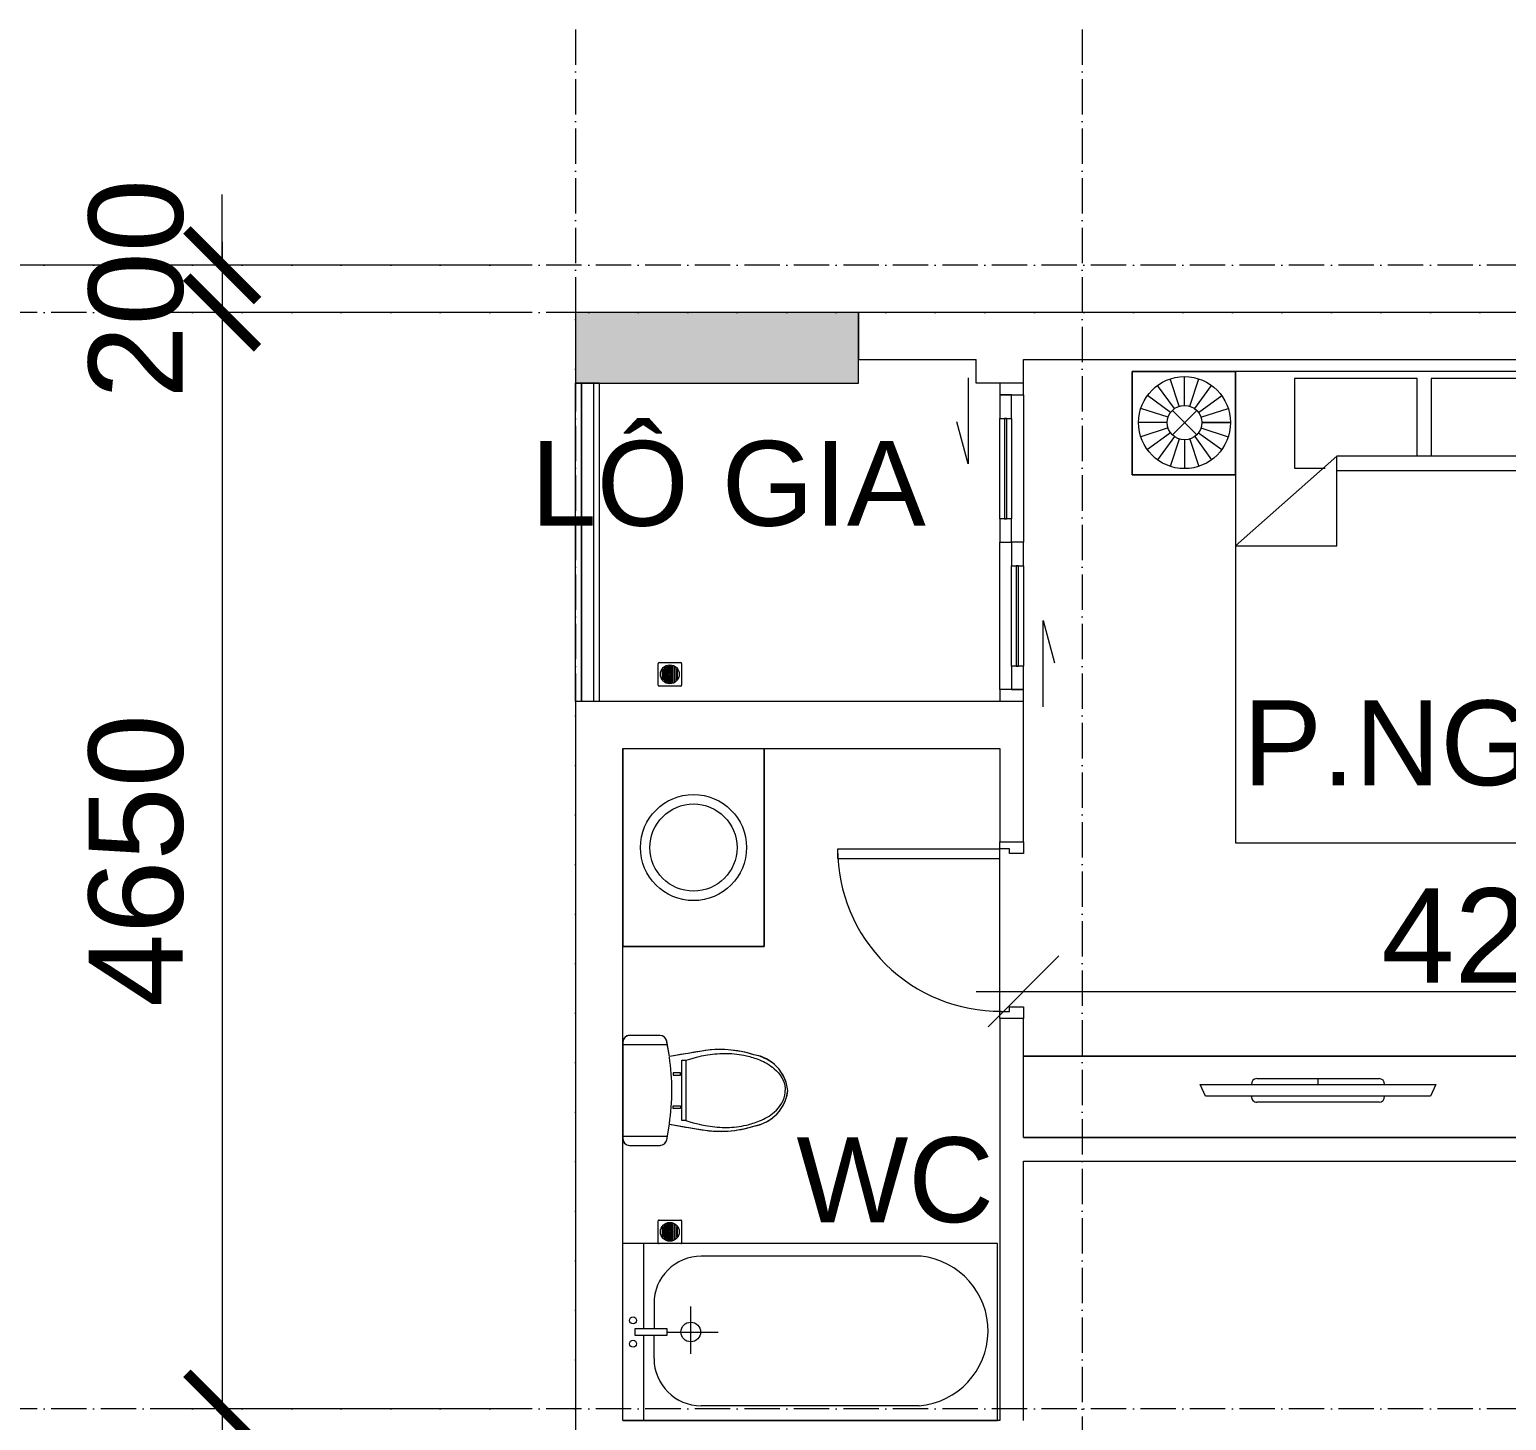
# Model space of a CAD drawing. Header units: millimetres. Extents: x -20144 to 122974, y -38328 to 48263.
# Drawn here: x 66054 to 72321, y 37700 to 43600 of the extents above; entities that cross this region are included whole.
import ezdxf

# ---------------------------------------------------------------- set-up
doc = ezdxf.new("R2010")
doc.units = ezdxf.units.MM
doc.linetypes.add('Grid Line', pattern=[4.2, 3, -0.6, 0, -0.6])
for name, color, linetype, lineweight in [('CHU', 181, 'Continuous', 5), ('CUA', 31, 'Continuous', 9), ('DIM', 1, 'Continuous', 5), ('NET THAY 1', 41, 'Continuous', 5), ('NET-CAT', 3, 'Continuous', 15), ('NET-THAY', 2, 'Continuous', 9), ('THIET BI', 44, 'Continuous', 5), ('THIET-BI', 44, 'Continuous', 5), ('TRUC', 225, 'Continuous', 5), ('X-COT T20$0$LC.HA', 8, 'Continuous', 9)]:
    doc.layers.add(name, color=color, linetype=linetype, lineweight=lineweight)
doc.styles.add('Arial_3', font='arial_0.ttf', dxfattribs={"height": 400})
doc.styles.add('Arial_4', font='arial_0.ttf', dxfattribs={"height": 360})
doc.styles.add('TA1', font='arial_0.ttf')
doc.dimstyles.new('D_200_KTx2', dxfattribs={"dimtxt": 400, "dimasz": 300, "dimexe": 300, "dimexo": 300, "dimgap": 160, "dimtad": 1, "dimdec": 0, "dimzin": 9, "dimtxsty": 'TA1', "dimblk": 'ARCHTICK', "dimcen": 1, "dimdle": 300, "dimclrd": 256, "dimclre": 256, "dimclrt": 7, "dimadec": 0, "dimazin": 0, "dimtfac": 1, "dimtdec": 0, "dimtix": 1, "dimtmove": 1, "dimatfit": 3, "dimldrblk": 'ARCHTICK', "dimfxl": 0, "dimtolj": 1, "dimtzin": 0, "dimlwd": -1, "dimlwe": -1, "dimarcsym": 0})
doc.dimstyles.new('Diagonal_-_2mm_Arial', dxfattribs={"dimscale": 304.8, "dimtxt": 408.10376, "dimasz": 0.984252, "dimexe": 0.656168, "dimexo": 4.593176, "dimgap": 0.098425, "dimtad": 1, "dimdec": 0, "dimzin": 0, "dimdsep": 46, "dimtxsty": 'Arial_3', "dimblk1": 'OBLIQUE', "dimblk2": 'OBLIQUE', "dimsah": 1, "dimcen": 0.09, "dimdle": 0.656168, "dimazin": 0, "dimtfac": 1, "dimtdec": 4, "dimtix": 1, "dimtmove": 0, "dimatfit": 3, "dimfxl": 0, "dimtvp": 1, "dimtolj": 1, "dimtzin": 0, "dimlwd": 9, "dimlwe": 9, "dimarcsym": 0})

# ---------------------------------------------------------------- blocks, each defined once
blk = doc.blocks.new('CUA WC - Type 1-1365100-MẶT BẰNG TẦNG 23')
at = {"layer": 'CUA', "lineweight": 5}
for p, q in [((-273.5, 47.7), (-223.5, 47.7)), ((-223.5, 47.7), (-223.5, -11.3)), ((426.5, 47.7), (476.5, 47.7)), ((426.5, -11.3), (426.5, 47.7)), ((-243.5, -52.3), (-273.5, -52.3)), ((-243.5, -11.3), (-243.5, -52.3)), ((-223.5, -11.3), (-243.5, -11.3)), ((446.5, -11.3), (426.5, -11.3)), ((446.5, -52.3), (446.5, -11.3)), ((476.5, -52.3), (446.5, -52.3))]:
    blk.add_line(p, q, dxfattribs=at)
at = {"layer": 'CUA'}
for p, q in [((-202.5, -52.3), (-242.5, -52.3)), ((-242.5, -52.3), (-242.5, -740.3)), ((-202.5, -740.3), (-202.5, -52.3)), ((-242.5, -740.3), (-202.5, -740.3))]:
    blk.add_line(p, q, dxfattribs=at)
at = {"layer": 'CUA', "lineweight": 5}
blk.add_arc((-242.5, -52.3), 688, 270, 0.5, dxfattribs=at)
blk = doc.blocks.new('CUA LO GIA _LUA_ - CUA LO GIA 1350-1425224-MẶT BẰNG TẦNG 23')
at = {"layer": 'CUA'}
for p, q in [((332.4, 183.9), (511.1, 231.8)), ((697.4, 183.9), (332.4, 183.9)), ((-625, 100), (-675, 100)), ((-675, 100), (-675, 0)), ((-625, 0), (-625, 100)), ((-625, 100), (0, 100)), ((100, 100), (0, 100)), ((0, 100), (0, 50)), ((100, 50), (100, 100)), ((100, 100), (525, 100)), ((525, 80), (100, 80)), ((100, 80), (100, 70)), ((100, 70), (525, 70)), ((625, 100), (525, 100)), ((525, 100), (525, 50)), ((525, 70), (525, 80)), ((625, 50), (625, 100)), ((675, 100), (625, 100)), ((625, 100), (625, 0)), ((-525, 50), (-625, 50)), ((-625, 50), (-625, 0)), ((-625, 0), (-525, 0)), ((-525, 0), (-525, 50)), ((-525, 50), (-100, 50)), ((-100, 30), (-525, 30)), ((-525, 30), (-525, 20)), ((-525, 20), (-100, 20)), ((-100, 0), (-525, 0)), ((0, 50), (-100, 50)), ((-100, 50), (-100, 0)), ((-100, 20), (-100, 30)), ((-100, 0), (0, 0)), ((0, 0), (0, 50)), ((0, 50), (100, 50)), ((525, 50), (100, 50)), ((525, 50), (625, 50)), ((-675, 0), (-625, 0)), ((625, 0), (0, 0)), ((625, 0), (675, 0)), ((-697.4, -133.9), (-332.4, -133.9)), ((-332.4, -133.9), (-511.1, -181.8))]:
    blk.add_line(p, q, dxfattribs=at)
blk = doc.blocks.new('X-GIUONG1 - X-GIUONG-1305651-MẶT BẰNG TẦNG 23')
at = {"layer": 'THIET BI'}
for p, q in [((-800, 0), (-1239, 0)), ((-1239, 0), (-1239, -439)), ((-1239, 0), (-800, 0)), ((-1239, -439), (-1239, 0)), ((-1059.6, -158.2), (-1131.2, -59.5)), ((-1039.2, -147.8), (-1076.9, -31.8)), ((-1016.6, -144.2), (-1016.6, -22.2)), ((-993.9, -147.8), (-956.3, -31.8)), ((-973.5, -158.2), (-901.9, -59.5)), ((-800, -439), (-800, 0)), ((800, 0), (-800, 0)), ((-800, 0), (-800, -2000)), ((800, 0), (-800, 0)), ((-800, 0), (-800, -439)), ((-800, 0), (-800, -2000)), ((-550, -30), (-550, -410)), ((-30, -30), (-550, -30)), ((-30, -360), (-30, -30)), ((30, -30), (30, -360)), ((550, -30), (30, -30)), ((550, -360), (550, -30)), ((1239, 0), (800, 0)), ((800, 0), (800, -439)), ((800, -2000), (800, 0)), ((1239, 0), (800, 0)), ((800, 0), (800, -439)), ((800, -2000), (800, 0)), ((973.5, -158.2), (901.9, -59.5)), ((993.9, -147.8), (956.3, -31.8)), ((1016.6, -144.2), (1016.6, -22.2)), ((1039.2, -147.8), (1076.9, -31.8)), ((1059.6, -158.2), (1131.2, -59.5)), ((1239, -439), (1239, 0)), ((1239, -439), (1239, 0)), ((-1075.8, -174.4), (-1174.4, -102.7)), ((-957.4, -174.4), (-858.7, -102.7)), ((957.4, -174.4), (858.7, -102.7)), ((1075.8, -174.4), (1174.4, -102.7)), ((-1086.1, -194.8), (-1202.1, -157.1)), ((-1068.3, -269.1), (-964.8, -165.6)), ((-1068.3, -165.6), (-964.8, -269.1)), ((-947, -194.8), (-831, -157.1)), ((947, -194.8), (831, -157.1)), ((1068.3, -269.1), (964.8, -165.6)), ((1068.3, -165.6), (964.8, -269.1)), ((1086.1, -194.8), (1202.1, -157.1)), ((-1089.7, -217.4), (-1211.7, -217.4)), ((-1086.1, -240), (-1202.1, -277.7)), ((-947, -240), (-831, -277.7)), ((-943.4, -217.4), (-821.4, -217.4)), ((-821.4, -217.4), (-943.4, -217.4)), ((943.4, -217.4), (821.4, -217.4)), ((821.4, -217.4), (943.4, -217.4)), ((947, -240), (831, -277.7)), ((1086.1, -240), (1202.1, -277.7)), ((1089.7, -217.4), (1211.7, -217.4)), ((-1075.8, -260.4), (-1174.4, -332.1)), ((-1059.6, -276.6), (-1131.2, -375.2)), ((-1039.2, -287), (-1076.9, -402.9)), ((-1016.6, -290.5), (-1016.6, -412.5)), ((-993.9, -287), (-956.3, -402.9)), ((-973.5, -276.6), (-901.9, -375.2)), ((-957.4, -260.4), (-858.7, -332.1)), ((957.4, -260.4), (858.7, -332.1)), ((973.5, -276.6), (901.9, -375.2)), ((993.9, -287), (956.3, -402.9)), ((1016.6, -290.5), (1016.6, -412.5)), ((1039.2, -287), (1076.9, -402.9)), ((1059.6, -276.6), (1131.2, -375.2)), ((1075.8, -260.4), (1174.4, -332.1)), ((-370, -360), (-800, -740)), ((-370, -740), (-370, -360)), ((800, -360), (-370, -360)), ((-550, -410), (-420, -410)), ((-370, -420), (800, -420)), ((-1239, -439), (-800, -439)), ((-800, -439), (-1239, -439)), ((800, -439), (1239, -439)), ((800, -439), (1239, -439)), ((-800, -740), (-370, -740)), ((-800, -2000), (800, -2000)), ((-800, -2000), (800, -2000))]:
    blk.add_line(p, q, dxfattribs=at)
for centre, radius in [((-1016.6, -217.4), 195.1), ((1016.6, -217.4), 195.1), ((-1016.6, -217.4), 73.2), ((1016.6, -217.4), 73.2)]:
    blk.add_circle(centre, radius, dxfattribs=at)
blk = doc.blocks.new('X-TV - X-TV-1732809-MẶT BẰNG TẦNG 23')
at = {"layer": 'THIET BI'}
for p, q in [((2500.6, 345.5), (0.1, 345.5)), ((0.1, 345.5), (2500.6, 345.5)), ((2500.6, 0), (2500.6, 345.5)), ((2500.6, 345.5), (2500.6, 0)), ((750.3, 225), (1750.3, 225)), ((772.8, 175), (750.3, 225)), ((990.3, 250), (1510.3, 250)), ((1250.3, 250), (1250.3, 225)), ((1750.3, 225), (1727.8, 175)), ((1727.8, 175), (772.8, 175)), ((1510.3, 150), (990.3, 150)), ((0, 0), (2500.6, 0))]:
    blk.add_line(p, q, dxfattribs=at)
for centre, start_param, end_param in [((990.3, 225), 0, 1.570796), ((1510.3, 225), 4.712389, 6.283185), ((990.3, 175), 1.570796, 3.141593), ((1510.3, 175), 3.141593, 4.712389)]:
    blk.add_ellipse(centre, major_axis=(0, 25), ratio=0.9, start_param=start_param, end_param=end_param, dxfattribs=at)
blk = doc.blocks.new('X-BON TAM1 - X-BON TAM-V136-MẶT BẰNG TẦNG 23')
at = {"layer": 'THIET-BI'}
for p, q in [((-375, -9.9), (-375, -1600)), ((-375, -9.9), (-375, -1600)), ((12.9, -61.4), (-12.9, -61.4)), ((-12.9, -61.4), (-12.9, -198.5)), ((12.9, -198.5), (12.9, -61.4)), ((375, -1600), (375, -9.9)), ((375, -1600), (375, -9.9)), ((-375, -100), (-12.9, -100)), ((12.9, -100), (375, -100)), ((-112.7, -142.6), (-12.9, -142.6)), ((121.7, -142.6), (12.9, -142.6)), ((-12.9, -198.5), (12.9, -198.5)), ((0, -198.5), (0, -415.4)), ((-91.8, -298.7), (108.5, -298.7)), ((-312.7, -1267.8), (-312.7, -342.6)), ((321.7, -1276.1), (321.7, -342.6)), ((-375, -1600), (375, -1600)), ((-375, -1600), (375, -1600))]:
    blk.add_line(p, q, dxfattribs=at)
for centre, radius in [((-49.4, -53.5), 14.5), ((49.4, -53.5), 14.5), ((0, -298.7), 41.7)]:
    blk.add_circle(centre, radius, dxfattribs=at)
for centre, radius, start, end in [((-112.7, -342.6), 200, 90, 180), ((121.7, -342.6), 200, 360, 90), ((4.9, -1241.3), 318.7, 184.7583, 353.73509)]:
    blk.add_arc(centre, radius, start, end, dxfattribs=at)
blk = doc.blocks.new('X-LA - X-LA-1425233-MẶT BẰNG TẦNG 23')
at = {"layer": 'THIET-BI'}
for p, q in [((420, 0), (-420, 0)), ((-420, 0), (-420, -600)), ((-420, -600), (-420, 0)), ((-420, 0), (420, 0)), ((-420, -600), (420, -600)), ((420, -600), (-420, -600))]:
    blk.add_line(p, q, dxfattribs=at)
for radius in [225, 185]:
    blk.add_circle((0, -300), radius, dxfattribs=at)
blk = doc.blocks.new('X-XI2 - X-XI-1404904-MẶT BẰNG TẦNG 23')
at = {"layer": 'THIET-BI'}
for p, q in [((204.3, 0), (-204.3, 0)), ((204.3, 0), (-204.3, 0)), ((204.3, 0), (0, 0)), ((194.6, 0), (194.6, -186.1)), ((215, -2.1), (204.3, 0)), ((-230.6, -16.8), (-233.2, -33.2)), ((-233.2, -29), (-233.2, -157.9)), ((-233.2, -29), (-233.2, -157.9)), ((-233.2, -33.2), (-233.2, -45)), ((-233.2, -45), (-233.2, -157.9)), ((-227.9, -12.2), (-230.6, -16.8)), ((-222, -6.1), (-227.9, -12.2)), ((-212.4, -1.2), (-222, -6.1)), ((-204.3, 0), (-212.4, -1.2)), ((0, 0), (-204.3, 0)), ((-194.6, 0), (-194.6, -185.7)), ((219.3, -4.2), (215, -2.1)), ((224.8, -8.5), (219.3, -4.2)), ((227.7, -12), (224.8, -8.5)), ((231.6, -19.3), (227.7, -12)), ((233.2, -29), (231.6, -19.3)), ((233.2, -157.9), (233.2, -29)), ((233.2, -157.9), (233.2, -29)), ((233.2, -157.9), (233.2, -29)), ((-233.2, -157.9), (-232.9, -162.1)), ((-232.9, -162.1), (-231, -169.1)), ((-231, -169.1), (-228, -174.5)), ((-228, -174.5), (-224.2, -178.9)), ((-224.2, -178.9), (-216.9, -183.9)), ((-216.9, -183.9), (-209.4, -186.4)), ((-209.4, -186.4), (-202.4, -187.7)), ((-202.4, -187.7), (-192, -189.7)), ((143.8, -197.5), (212.9, -185.5)), ((212.9, -185.5), (220.8, -181.7)), ((220.8, -181.7), (226.5, -176.5)), ((226.5, -176.5), (231.9, -166.7)), ((231.9, -166.7), (233.2, -157.9)), ((-192, -189.7), (-184.2, -191.1)), ((-184.2, -191.1), (-168, -193.8)), ((-168, -193.8), (-149.9, -196.6)), ((-143.8, -197.5), (-166.7, -335.2)), ((-143.8, -197.5), (-166.7, -335.2)), ((-147.8, -221.1), (-155.3, -266.3)), ((-149.9, -196.6), (-143.8, -197.5)), ((-143.8, -197.5), (-147.8, -221.1)), ((-127.7, -249.9), (127.7, -249.9)), ((-127.7, -267.8), (-127.7, -249.9)), ((-76.6, -213.5), (-66.1, -213.5)), ((-76.6, -245), (-76.6, -213.5)), ((-66.1, -245), (-76.6, -245)), ((-66.1, -213.5), (-66.1, -245)), ((64, -213.5), (64, -245)), ((74.4, -213.5), (64, -213.5)), ((64, -245), (74.4, -245)), ((74.4, -245), (74.4, -213.5)), ((127.7, -249.9), (127.7, -267.8)), ((166.7, -335.2), (143.8, -197.5)), ((166.7, -335.2), (143.8, -197.5)), ((146.9, -216.1), (143.8, -197.5)), ((151.8, -245.3), (146.9, -216.1)), ((157.2, -277.8), (151.8, -245.3)), ((-161.5, -303.8), (-164.6, -322)), ((-157.7, -280.9), (-161.5, -303.8)), ((-155.3, -266.3), (-157.7, -280.9)), ((-8.6, -267.8), (-127.7, -267.8)), ((127.7, -267.8), (-8.6, -267.8)), ((161.7, -304.9), (157.2, -277.8)), ((166.7, -335.2), (161.7, -304.9)), ((-171, -365.1), (-172.5, -383)), ((-168.9, -349), (-171, -365.1)), ((-164.6, -322), (-168.9, -349)), ((171.6, -371), (166.7, -335.2)), ((173.2, -395.8), (171.6, -371)), ((-172.5, -383), (-173.5, -402.2)), ((-173.5, -402.2), (-173.1, -436.1)), ((-173.1, -436.1), (-172.5, -446.5)), ((172.5, -446.5), (173.5, -426.5)), ((173.5, -426.5), (173.2, -395.8)), ((-172.5, -446.5), (-169.6, -474.8)), ((-169.6, -474.8), (-166.5, -495.3)), ((-166.5, -495.3), (-161.1, -520.9)), ((165.2, -502.3), (172.5, -446.5)), ((-161.1, -520.9), (-151.4, -555.9)), ((-151.4, -555.9), (-143.5, -587)), ((145.5, -581), (151.4, -555.9)), ((151.4, -555.9), (155.1, -543.7)), ((155.1, -543.7), (161.7, -518.5)), ((161.7, -518.5), (165.2, -502.3)), ((-143.5, -587), (-131.8, -612.8)), ((-131.8, -612.8), (-121.7, -628.9)), ((114.1, -638.9), (131.6, -613.2)), ((131.6, -613.2), (145.5, -581)), ((-121.7, -628.9), (-100.2, -653.8)), ((-100.2, -653.8), (-87.5, -664.8)), ((-87.5, -664.8), (-69.9, -676.9)), ((-69.9, -676.9), (-49.6, -687.2)), ((-49.6, -687.2), (-19.9, -696.9)), ((34.6, -692.9), (60.8, -681.9)), ((60.8, -681.9), (86, -665.9)), ((86, -665.9), (100.2, -653.8)), ((100.2, -653.8), (114.1, -638.9)), ((-19.9, -696.9), (0, -700.2)), ((0, -700.2), (34.6, -692.9))]:
    blk.add_line(p, q, dxfattribs=at)
for centre, radius, start, end in [((204.3, -29), 29, 360, 90), ((204.3, -29), 29, 0, 90), ((-204.3, -29), 29, 90, 180), ((-204.3, -29), 29, 90, 180), ((-204.3, -157.9), 29, 180, 259.85987), ((-204.3, -157.9), 29, 180, 259.85987), ((18.1, 960), 1168.8, 258.77622, 262.03475), ((18.1, 960), 1168.8, 258.77622, 262.03475), ((-18.1, 960), 1168.8, 277.96525, 281.22378), ((-18.1, 960), 1168.8, 277.96525, 281.22378), ((204.3, -157.9), 29, 280.14013, 360), ((204.3, -157.9), 29, 280.14013, 0), ((18.1, 960), 1168.8, 262.14467, 269.16333), ((-16, 957.7), 1166.4, 270.83748, 277.76826), ((287.1, -414.4), 460.7, 170.09406, 197.88556), ((287.1, -414.4), 460.7, 170.09406, 197.88556), ((-287.1, -414.4), 460.7, 342.11444, 9.90594), ((-287.1, -414.4), 460.7, 342.11444, 9.90594), ((18.2, -529.6), 171.6, 188.82666, 263.90979), ((18.2, -529.6), 171.6, 188.82666, 263.90979), ((-18.2, -529.6), 171.6, 276.09021, 351.17334), ((-18.2, -529.6), 171.6, 276.09021, 351.17334)]:
    blk.add_arc(centre, radius, start, end, dxfattribs=at)
for points in [[(-127.7, -267.8), (-143.4, -315.6), (-152.2, -364.8), (-160.3, -442.2), (-151, -516.8), (-129.6, -585.3), (-93.5, -652), (-37.5, -689.3), (-2.9, -689.4), (0, -689.4)], [(127.7, -267.8), (143.4, -315.6), (152.2, -364.8), (160.3, -442.2), (151, -516.8), (129.6, -585.3), (93.5, -652), (37.5, -689.3), (2.9, -689.4), (0, -689.4)]]:
    blk.add_open_spline(points, degree=3, knots=[12.724379, 12.724379, 12.724379, 12.724379, 75.096459, 151.912755, 228.70098, 282.501534, 351.034079, 439.49288, 447.51098, 447.51098, 447.51098, 447.51098], dxfattribs=at)
blk = doc.blocks.new('X-PHEU - X-PHEU-1231512-MẶT BẰNG TẦNG 23')
at = {"layer": 'THIET-BI'}
for p, q in [((25, 29), (25, 121)), ((29, 125), (121, 125)), ((42.5, 90.5), (42.5, 59.5)), ((47.5, 51.8), (47.5, 98.2)), ((52.5, 103.1), (52.5, 46.9)), ((57.5, 43.5), (57.5, 106.5)), ((62.5, 108.8), (62.5, 41.2)), ((67.5, 39.8), (67.5, 110.2)), ((72.5, 110.9), (72.5, 78.1)), ((72.5, 71.9), (72.5, 39.1)), ((77.5, 78.1), (77.5, 110.9)), ((77.5, 39.1), (77.5, 71.9)), ((82.5, 110.2), (82.5, 39.8)), ((87.5, 41.2), (87.5, 108.8)), ((92.5, 106.5), (92.5, 43.5)), ((97.5, 46.9), (97.5, 103.1)), ((102.5, 98.2), (102.5, 51.8)), ((107.5, 59.5), (107.5, 90.5)), ((125, 121), (125, 29)), ((121, 25), (29, 25))]:
    blk.add_line(p, q, dxfattribs=at)
blk.add_circle((75, 75), 40, dxfattribs=at)
for centre, radius, start, end in [((29, 121), 4, 90, 180), ((75, 75), 36, 139.80824, 154.52563), ((75, 75), 36, 119.0853, 128.68219), ((75, 75), 36, 102.0247, 110.31751), ((75, 75), 4, 128.68219, 231.31781), ((75, 75), 36, 90, 93.98208), ((75, 75), 36, 86.01792, 90), ((75, 75), 4, 308.68219, 51.31781), ((75, 75), 36, 69.68249, 77.9753), ((75, 75), 36, 51.31781, 60.9147), ((75, 75), 36, 25.47437, 40.19176), ((121, 121), 4, 0, 90), ((29, 29), 4, 180, 270), ((75, 75), 36, 205.47437, 220.19176), ((75, 75), 36, 231.31781, 240.9147), ((75, 75), 36, 249.68249, 257.9753), ((75, 75), 36, 266.01792, 270), ((75, 75), 36, 270, 273.98208), ((75, 75), 36, 282.0247, 290.31751), ((75, 75), 36, 299.0853, 308.68219), ((75, 75), 36, 319.80824, 334.52563), ((121, 29), 4, 270, 360)]:
    blk.add_arc(centre, radius, start, end, dxfattribs=at)
blk = doc.blocks.new('Top Rail Type - Top Rail_Internal_-1922824-MẶT BẰNG TẦNG 23')
at = {"layer": 'NET THAY 1'}
for p, q in [((-8474.3, 42100.1), (-8424.3, 42100.1)), ((-8474.3, 40750), (-8474.3, 42100.1)), ((-8424.3, 42100.1), (-8424.3, 40750)), ((-8424.3, 40750), (-8474.3, 40750))]:
    blk.add_line(p, q, dxfattribs=at)
blk = doc.blocks.new('Top Rail Type - Top Rail_Internal_-V151-MẶT BẰNG TẦNG 23')
at = {"layer": 'NET THAY 1'}
for p, q in [((-8424.3, 42100.1), (-8474.3, 42100.1)), ((-8474.3, 42100.1), (-8474.3, 40750)), ((-8424.3, 42100.1), (-8424.3, 40750)), ((-8424.3, 40750), (-8474.3, 40750))]:
    blk.add_line(p, q, dxfattribs=at)
blk = doc.blocks.new('_Oblique')
at = {"color": 0, "linetype": 'ByBlock', "lineweight": -2}
blk.add_line((-0.5, -0.5), (0.5, 0.5), dxfattribs=at)
blk = doc.blocks.new('DIMBLOCK100-MẶT BẰNG TẦNG 23')
at = {"layer": 'Defpoints', "color": 0, "transparency": 16777216}
for p in [(74551.5, 40827.9), (70271.5, 40666), (74551.5, 39520.1)]:
    blk.add_point(p, dxfattribs=at)
at = {"layer": 'DIM', "color": 0, "lineweight": 9, "transparency": 16777216}
for p, q in [((70071.5, 39520.1), (74751.5, 39520.1)), ((74551.5, 39427.9), (74551.5, 39320.1)), ((70271.5, 39266), (70271.5, 39320.1))]:
    blk.add_line(p, q, dxfattribs=at)
at = {"layer": 'DIM', "color": 0, "lineweight": 9, "transparency": 16777216, "xscale": 300, "yscale": 300, "zscale": 300, "rotation": 180}
blk.add_blockref('_Oblique', (70271.5, 39520.1), dxfattribs=at)
at = {"layer": 'DIM', "color": 0, "lineweight": 9, "transparency": 16777216, "xscale": 300, "yscale": 300, "zscale": 300}
blk.add_blockref('_Oblique', (74551.5, 39520.1), dxfattribs=at)
at = {"layer": 'DIM', "color": 0, "lineweight": 9, "transparency": 16777216, "insert": (72411.5, 39754.3), "char_height": 400, "attachment_point": 5, "style": 'Arial_3'}
blk.add_mtext('\\A1;4280', dxfattribs=at)
blk = doc.blocks.new('_ArchTick')
at = {"color": 0, "const_width": 0.15}
blk.add_lwpolyline([(-0.5, -0.5), (0.5, 0.5)], dxfattribs=at)
blk = doc.blocks.new('*D695')
at = {"layer": 'Defpoints', "color": 0, "transparency": 16777216}
for p in [(68371.5, 42599.9), (66871.5, 42399.9), (68371.5, 42399.9)]:
    blk.add_point(p, dxfattribs=at)
at = {"layer": 'DIM', "transparency": 16777216}
for p, q in [((66871.5, 42599.9), (66871.5, 42899.9)), ((68071.5, 42599.9), (66571.5, 42599.9)), ((66871.5, 42599.9), (66871.5, 42399.9)), ((68071.5, 42399.9), (66571.5, 42399.9)), ((66871.5, 42399.9), (66871.5, 42099.9))]:
    blk.add_line(p, q, dxfattribs=at)
at = {"layer": 'DIM', "transparency": 16777216, "xscale": 300, "yscale": 300, "zscale": 300}
for p, rotation in [((66871.5, 42599.9), 270), ((66871.5, 42399.9), 90)]:
    blk.add_blockref('_ArchTick', p, dxfattribs=dict(at, rotation=rotation))
at = {"layer": 'DIM', "color": 7, "transparency": 16777216, "insert": (66507.3, 42499.9), "char_height": 400, "attachment_point": 5, "rotation": 90, "style": 'TA1'}
blk.add_mtext('\\A1;200', dxfattribs=at)
blk = doc.blocks.new('*D696')
at = {"layer": 'Defpoints', "color": 0, "transparency": 16777216}
for p in [(68371.5, 42399.9), (66871.5, 37749.9), (68371.5, 37749.9)]:
    blk.add_point(p, dxfattribs=at)
at = {"layer": 'DIM', "transparency": 16777216}
for p, q in [((66871.5, 42699.9), (66871.5, 37449.9)), ((68071.5, 42399.9), (66571.5, 42399.9)), ((68071.5, 37749.9), (66571.5, 37749.9))]:
    blk.add_line(p, q, dxfattribs=at)
at = {"layer": 'DIM', "transparency": 16777216, "xscale": 300, "yscale": 300, "zscale": 300}
for p, rotation in [((66871.5, 42399.9), 90), ((66871.5, 37749.9), 270)]:
    blk.add_blockref('_ArchTick', p, dxfattribs=dict(at, rotation=rotation))
at = {"layer": 'DIM', "color": 7, "transparency": 16777216, "insert": (66507.3, 40074.9), "char_height": 400, "attachment_point": 5, "rotation": 90, "style": 'TA1'}
blk.add_mtext('\\A1;4650', dxfattribs=at)
blk = doc.blocks.new('*D697')
at = {"layer": 'Defpoints', "color": 0, "transparency": 16777216}
for p in [(68371.5, 37749.9), (66871.5, 32949.9), (68371.5, 32949.9)]:
    blk.add_point(p, dxfattribs=at)
at = {"layer": 'DIM', "transparency": 16777216}
for p, q in [((66871.5, 38049.9), (66871.5, 32649.9)), ((68071.5, 37749.9), (66571.5, 37749.9)), ((68071.5, 32949.9), (66571.5, 32949.9))]:
    blk.add_line(p, q, dxfattribs=at)
at = {"layer": 'DIM', "transparency": 16777216, "xscale": 300, "yscale": 300, "zscale": 300}
for p, rotation in [((66871.5, 37749.9), 90), ((66871.5, 32949.9), 270)]:
    blk.add_blockref('_ArchTick', p, dxfattribs=dict(at, rotation=rotation))
at = {"layer": 'DIM', "color": 7, "transparency": 16777216, "insert": (66507.3, 35349.9), "char_height": 400, "attachment_point": 5, "rotation": 90, "style": 'TA1'}
blk.add_mtext('\\A1;4800', dxfattribs=at)
blk = doc.blocks.new('*D708')
at = {"layer": 'Defpoints', "color": 0, "transparency": 16777216}
for p in [(68371.5, 42599.9), (65471.5, -0.1), (68371.5, -0.1)]:
    blk.add_point(p, dxfattribs=at)
at = {"layer": 'DIM', "transparency": 16777216}
for p, q in [((65471.5, 42899.9), (65471.5, -300.1)), ((68071.5, 42599.9), (65171.5, 42599.9)), ((68071.5, -0.1), (65171.5, -0.1))]:
    blk.add_line(p, q, dxfattribs=at)
at = {"layer": 'DIM', "transparency": 16777216, "xscale": 300, "yscale": 300, "zscale": 300}
for p, rotation in [((65471.5, 42599.9), 90), ((65471.5, -0.1), 270)]:
    blk.add_blockref('_ArchTick', p, dxfattribs=dict(at, rotation=rotation))
at = {"layer": 'DIM', "color": 7, "transparency": 16777216, "insert": (65107.3, 21299.9), "char_height": 400, "attachment_point": 5, "rotation": 90, "style": 'TA1'}
blk.add_mtext('\\A1;42600', dxfattribs=at)
blk = doc.blocks.new('X-COT T20')
at = {"layer": 'X-COT T20$0$LC.HA'}
h = blk.add_hatch(color=256, dxfattribs=at)
h.dxf.hatch_style = 1
h.paths.add_polyline_path([(1200, -300), (1200, 0), (0, 0), (0, -300)])
at = {"ltscale": 1000}
blk.add_lwpolyline([(1200, -300), (1200, 0), (0, 0), (0, -300)], close=True, dxfattribs=at)
blk = doc.blocks.new('A$C69B33B05')
at = {"ltscale": 2000}
blk.add_blockref('X-COT T20', (0, 0), dxfattribs=at)

msp = doc.modelspace()

# ---------------------------------------------------------------- linework, layer by layer
at = {"layer": 'NET-CAT'}
for p, q in [((74751.5, 42399.9), (69571.5, 42399.9)), ((69571.5, 42399.9), (69571.5, 42199.9)), ((69571.5, 42199.9), (70071.4, 42199.9)), ((70271.4, 42199.9), (74551.5, 42199.9)), ((70071.4, 40749.9), (68371.4, 40749.9)), ((68371.4, 40749.9), (68371.4, 37199.9)), ((70271.4, 40750), (70071.4, 40750)), ((70271.4, 40549.9), (70271.4, 40750)), ((68571.4, 40549.9), (70171.5, 40549.9)), ((68571.4, 37699.9), (68571.4, 40549.9)), ((70171.5, 40549.9), (70171.5, 40154.9)), ((70271.5, 40154.9), (70271.5, 40549.9)), ((70171.5, 40154.9), (70271.5, 40154.9)), ((70271.5, 39404.9), (70171.5, 39404.9)), ((70171.5, 39404.9), (70171.5, 37699.9)), ((70271.5, 38899.9), (70271.5, 39404.9)), ((72951.5, 38899.9), (70271.5, 38899.9)), ((70271.5, 37699.9), (70271.5, 38799.9)), ((70271.5, 38799.9), (72951.5, 38799.9)), ((70171.5, 37699.9), (68571.4, 37699.9))]:
    msp.add_line(p, q, dxfattribs=at)
for points in [[(70271.4, 42100), (70071.4, 42100), (70071.4, 42199.9)], [(70271.4, 42100.1), (70271.4, 42199.9)]]:
    msp.add_lwpolyline(points, dxfattribs=at)
at = {"layer": 'NET-THAY'}
for p, q in [((68371.5, 40749.9), (68371.5, 42100.1)), ((68396.7, 42100.1), (68371.5, 42100.1)), ((68471.5, 42100.1), (68446.7, 42100.1)), ((68471.5, 42100.1), (68471.5, 40749.9)), ((70171.5, 39434.9), (70171.5, 40083.9))]:
    msp.add_line(p, q, dxfattribs=at)
at = {"layer": 'TRUC', "linetype": 'Grid Line', "ltscale": 50}
for p, q in [((68371.5, 43599.9), (68371.5, -4500.1)), ((70521.5, 43599.9), (70521.5, -7167.6)), ((119871.5, 42599.9), (65834.6, 42599.9)), ((119871.5, 42399.9), (62463.9, 42399.9)), ((119871.5, 37749.9), (64778.6, 37749.9))]:
    msp.add_line(p, q, dxfattribs=at)

# ---------------------------------------------------------------- block references
at = {"layer": 'CUA', "rotation": 269.9999999999999}
for name, p in [('CUA LO GIA _LUA_ - CUA LO GIA 1350-1425224-MẶT BẰNG TẦNG 23', (70171.4, 41425)), ('CUA WC - Type 1-1365100-MẶT BẰNG TẦNG 23', (70223.7, 39881.4))]:
    msp.add_blockref(name, p, dxfattribs=at)
at = {"layer": 'NET THAY 1'}
for name in ['Top Rail Type - Top Rail_Internal_-1922824-MẶT BẰNG TẦNG 23', 'Top Rail Type - Top Rail_Internal_-V151-MẶT BẰNG TẦNG 23']:
    msp.add_blockref(name, (76871, 0), dxfattribs=at)
at = {"layer": 'NET-CAT'}
msp.add_blockref('A$C69B33B05', (68371.5, 42399.9), dxfattribs=at)
at = {"layer": 'THIET BI'}
for name, p in [('X-GIUONG1 - X-GIUONG-1305651-MẶT BẰNG TẦNG 23', (71972, 42150)), ('X-TV - X-TV-1732809-MẶT BẰNG TẦNG 23', (70271.4, 38900))]:
    msp.add_blockref(name, p, dxfattribs=at)
at = {"layer": 'THIET-BI'}
for p in [(68696.4, 40789.9), (68696.4, 38425)]:
    msp.add_blockref('X-PHEU - X-PHEU-1231512-MẶT BẰNG TẦNG 23', p, dxfattribs=at)
for name, p, rotation in [('X-LA - X-LA-1425233-MẶT BẰNG TẦNG 23', (68571.6, 40130), 89.9999999999999), ('X-XI2 - X-XI-1404904-MẶT BẰNG TẦNG 23', (68571.6, 39099.9), 89.99999999999987), ('X-BON TAM1 - X-BON TAM-V136-MẶT BẰNG TẦNG 23', (68561.5, 38075), 89.9999999999999)]:
    msp.add_blockref(name, p, dxfattribs=dict(at, rotation=rotation))

# ---------------------------------------------------------------- texts
at = {"layer": 'CHU', "color": 7, "char_height": 360, "attachment_point": 3, "line_spacing_factor": 0.936439, "style": 'Arial_4'}
for s, insert, width in [('\\pt2540.0016,5079.9996,7620.0012,10159.9992,12700.0008,15239.9988,17780.0004,20319.9984,22860,25400.0016,27939.9996,30480.0012,33019.9992,35560.0008,38099.9988,40640.0004,43179.9984,45720,48260.0016,50799.9996,53340.0012,55879.9992,58420.0008,60959.9988,63500.0004,66039.9984,68580,71120.0016,73659.9996,76200.0012,78739.9992,81280.0008;LÔ GIA', (69857.7, 41855), 1644.28), ('\\pt2540.0016,5079.9996,7620.0012,10159.9992,12700.0008,15239.9988,17780.0004,20319.9984,22860,25400.0016,27939.9996,30480.0012,33019.9992,35560.0008,38099.9988,40640.0004,43179.9984,45720,48260.0016,50799.9996,53340.0012,55879.9992,58420.0008,60959.9988,63500.0004,66039.9984,68580,71120.0016,73659.9996,76200.0012,78739.9992,81280.0008;P.NGỦ', (72795.6, 40754.3), 1577.62), ('\\pt2540.0016,5079.9996,7620.0012,10159.9992,12700.0008,15239.9988,17780.0004,20319.9984,22860,25400.0016,27939.9996,30480.0012,33019.9992,35560.0008,38099.9988,40640.0004,43179.9984,45720,48260.0016,50799.9996,53340.0012,55879.9992,58420.0008,60959.9988,63500.0004,66039.9984,68580,71120.0016,73659.9996,76200.0012,78739.9992,81280.0008;WC', (70146.3, 38900.9), 868.6)]:
    msp.add_mtext(s, dxfattribs=dict(at, insert=insert, width=width))

# ---------------------------------------------------------------- dimensions: what is measured, and where the dimension line sits
at = {"layer": 'DIM'}
for base, p1, p2, picture, middle in [((66871.5, 42399.9), (68371.5, 42599.9), (68371.5, 42399.9), '*D695', (66507.3, 42499.9)), ((65471.5, -0.1), (68371.5, 42599.9), (68371.5, -0.1), '*D708', (65107.3, 21299.9)), ((66871.5, 37749.9), (68371.5, 42399.9), (68371.5, 37749.9), '*D696', (66507.3, 40074.9)), ((66871.5, 32949.9), (68371.5, 37749.9), (68371.5, 32949.9), '*D697', (66507.3, 35349.9))]:
    dim = msp.add_linear_dim(base=base, p1=p1, p2=p2, angle=90, dimstyle='D_200_KTx2', dxfattribs=at)
    dim.commit()
    dim.dimension.update_dxf_attribs({"geometry": picture, "text_midpoint": middle})
at = {"layer": 'DIM', "lineweight": 9}
dim = msp.add_linear_dim(base=(74551.5, 39520.1), p1=(70271.5, 40666), p2=(74551.5, 40827.9), dimstyle='Diagonal_-_2mm_Arial', override={"dimpost": '<>', "dimfxl": 4280}, dxfattribs=at)
dim.commit()
dim.dimension.update_dxf_attribs({"geometry": 'DIMBLOCK100-MẶT BẰNG TẦNG 23', "text_midpoint": (72411.5, 39754.3)})

doc.saveas('drawing.dxf')
